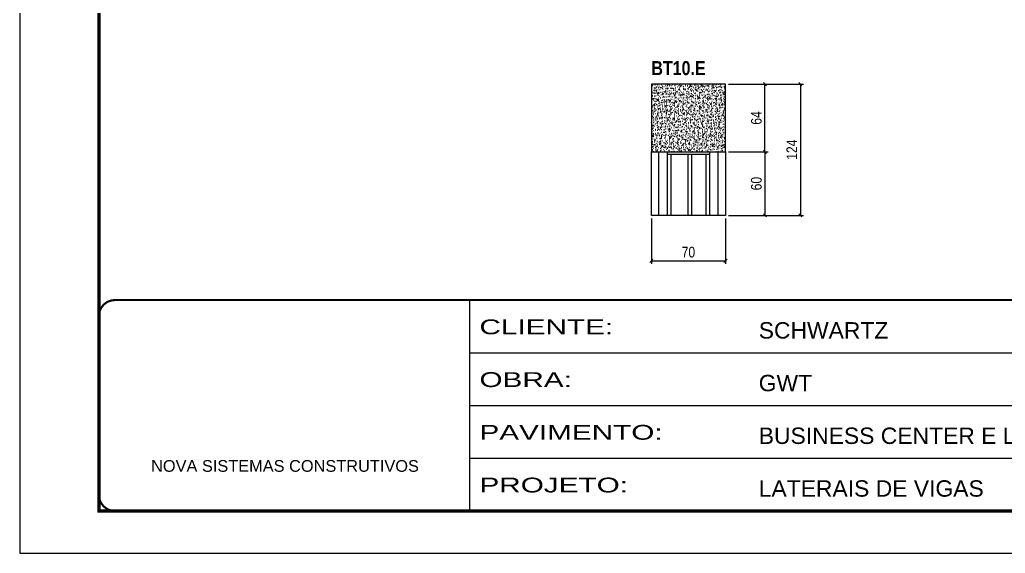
# Model space of a CAD drawing. Extents: x 13154 to 22413, y 1253 to 30260.
# Drawn here: x 16324 to 17256, y 19631 to 20135 of the extents above; entities that cross this region are included whole.
import ezdxf

# ---------------------------------------------------------------- set-up
doc = ezdxf.new("R2010")
doc.units = 0
doc.linetypes.add('CONTINUO', pattern=[0])
doc.linetypes.add('DASHED', pattern=[0.75, 0.5, -0.25])
for name, color, linetype in [('COTA', 241, 'Continuous'), ('NOMENCLATURA', 7, 'Continuous'), ('Painéis', 200, 'Continuous'), ('SARR_2.2x7', 40, 'Continuous'), ('SARR_3.5x7', 81, 'Continuous')]:
    doc.layers.add(name, color=color, linetype=linetype)
doc.layers.add('Folhas', color=255, linetype='Continuous', lineweight=9)
doc.layers.add('SARRAFO DE PRESSAO', color=251, linetype='DASHED', lineweight=9)
doc.styles.add('ARIAL', font='arial.ttf')
doc.styles.add('COTA TECNICA', font='techl___.ttf', dxfattribs={"height": 10})
doc.styles.add('TECNICA', font='techb___.ttf', dxfattribs={"height": 10})
doc.styles.add('Tecnologia', font='')
doc.styles.get('Tecnologia').set_extended_font_data('Forgotten Futurist')
doc.dimstyles.new('PAINEL', dxfattribs={"dimtxt": 10, "dimasz": 3, "dimexe": 3, "dimexo": 3, "dimgap": 3, "dimtad": 1, "dimdec": 1, "dimzin": 12, "dimdsep": 46, "dimtxsty": 'COTA TECNICA', "dimblk1": 'OBLIQUE', "dimblk2": 'OBLIQUE', "dimsah": 1, "dimcen": 0.9, "dimclrd": 4, "dimclre": 4, "dimclrt": 240, "dimadec": 1, "dimazin": 3, "dimtfac": 1, "dimtdec": 1, "dimtmove": 0, "dimatfit": 3, "dimfxl": 1, "dimtolj": 1, "dimtzin": 12, "dimarcsym": 0})

# ---------------------------------------------------------------- blocks, each defined once
blk = doc.blocks.new('9999999999')
at = {"color": 30, "linetype": 'CONTINUO'}
for p, q in [((98564.56, 34230.21), (98564.56, 34429.45)), ((98564.56, 34379.64), (99583.98, 34379.64)), ((98564.56, 34329.83), (99487.98, 34329.83)), ((98564.56, 34280.02), (99487.98, 34280.02))]:
    blk.add_line(p, q, dxfattribs=at)
at = {"color": 30, "linetype": 'CONTINUO', "const_width": 2}
blk.add_lwpolyline([(99583.98, 34230.21), (99583.98, 34414.45, 0.414214), (99568.98, 34429.45), (98228.98, 34429.45, 0.414214), (98213.98, 34414.45), (98213.98, 34245.21, 0.414214), (98228.98, 34230.21), (99583.98, 34230.21)], format="xyb", dxfattribs=at)
at = {"layer": 'Folhas'}
blk.add_lwpolyline([(98138.98, 34190.21), (99623.98, 34190.21), (99623.98, 35240.21), (98138.98, 35240.21)], close=True, dxfattribs=at)
at = {"layer": 'Folhas', "color": 30, "const_width": 3}
blk.add_lwpolyline([(98213.98, 34230.21), (99583.98, 34230.21), (99583.98, 35200.21), (98213.98, 35200.21)], close=True, dxfattribs=at)
at = {"color": 7, "linetype": 'Continuous', "ltscale": 5, "style": 'ARIAL'}
for s, height, p in [('SCHWARTZ', 15.483, (98837.68, 34393.13)), ('GWT', 15.483, (98837.68, 34343.32)), ('BUSINESS CENTER E LAZER - PROJEÇÃO', 15.4829, (98837.68, 34293.51)), ('NOVA SISTEMAS CONSTRUTIVOS', 11.0592, (98263.19, 34267.21)), ('LATERAIS DE VIGAS', 15.4829, (98837.68, 34243.7))]:
    blk.add_text(s, height=height, dxfattribs=at).set_placement(p)
at = {"layer": 'Folhas', "color": 7, "style": 'Tecnologia', "width": 1.5}
for s, p in [('CLIENTE:', (98573.65, 34397.17)), ('OBRA:', (98573.65, 34347.31)), ('PAVIMENTO:', (98573.65, 34297.5)), ('PROJETO:', (98573.65, 34247.69))]:
    blk.add_text(s, height=14, dxfattribs=at).set_placement(p)
blk = doc.blocks.new('_Oblique')
at = {"color": 0, "linetype": 'ByBlock', "lineweight": -2}
blk.add_line((-0.5, -0.5), (0.5, 0.5), dxfattribs=at)
blk = doc.blocks.new('*D3354')
at = {"layer": 'COTA', "color": 4, "linetype": 'ByBlock', "lineweight": -2, "transparency": 16777216}
for p, q in [((16921.58, 19946.92), (16921.58, 19903.99)), ((16991.58, 19946.92), (16991.58, 19903.99)), ((16921.58, 19906.99), (16991.58, 19906.99))]:
    blk.add_line(p, q, dxfattribs=at)
at = {"layer": 'Defpoints', "color": 0, "linetype": 'ByBlock', "transparency": 16777216}
for p in [(16921.58, 19949.92), (16991.58, 19949.92), (16991.58, 19906.99)]:
    blk.add_point(p, dxfattribs=at)
at = {"layer": 'COTA', "color": 4, "linetype": 'ByBlock', "lineweight": -2, "transparency": 16777216, "xscale": 3, "yscale": 3, "zscale": 3, "rotation": 180}
blk.add_blockref('_Oblique', (16921.58, 19906.99), dxfattribs=at)
at = {"layer": 'COTA', "color": 4, "linetype": 'ByBlock', "lineweight": -2, "transparency": 16777216, "xscale": 3, "yscale": 3, "zscale": 3}
blk.add_blockref('_Oblique', (16991.58, 19906.99), dxfattribs=at)
at = {"layer": 'COTA', "color": 240, "linetype": 'ByBlock', "transparency": 16777216, "insert": (16956.58, 19915.09), "char_height": 10, "attachment_point": 5, "style": 'COTA TECNICA'}
blk.add_mtext('\\A1;70', dxfattribs=at)
blk = doc.blocks.new('*D3355')
at = {"layer": 'COTA', "color": 4, "linetype": 'ByBlock', "lineweight": -2, "transparency": 16777216}
for p, q in [((16994.58, 20009.92), (17031.96, 20009.92)), ((17028.96, 20009.92), (17028.96, 19949.92)), ((16994.58, 19949.92), (17031.96, 19949.92))]:
    blk.add_line(p, q, dxfattribs=at)
at = {"layer": 'Defpoints', "color": 0, "linetype": 'ByBlock', "transparency": 16777216}
for p in [(16991.58, 20009.92), (16991.58, 19949.92), (17028.96, 19949.92)]:
    blk.add_point(p, dxfattribs=at)
at = {"layer": 'COTA', "color": 4, "linetype": 'ByBlock', "lineweight": -2, "transparency": 16777216, "xscale": 3, "yscale": 3, "zscale": 3}
for p, rotation in [((17028.96, 20009.92), 90), ((17028.96, 19949.92), 270)]:
    blk.add_blockref('_Oblique', p, dxfattribs=dict(at, rotation=rotation))
at = {"layer": 'COTA', "color": 240, "linetype": 'ByBlock', "transparency": 16777216, "insert": (17020.86, 19979.92), "char_height": 10, "attachment_point": 5, "rotation": 90, "style": 'COTA TECNICA'}
blk.add_mtext('\\A1;60', dxfattribs=at)
blk = doc.blocks.new('*D3352')
at = {"layer": 'COTA', "color": 4, "lineweight": -2, "transparency": 16777216}
for p, q in [((16994.58, 20073.92), (17031.96, 20073.92)), ((17028.96, 20009.92), (17028.96, 20073.92)), ((16994.58, 20009.92), (17031.96, 20009.92))]:
    blk.add_line(p, q, dxfattribs=at)
at = {"layer": 'Defpoints', "color": 0, "transparency": 16777216}
for p in [(16991.58, 20073.92), (17028.96, 20073.92), (16991.58, 20009.92)]:
    blk.add_point(p, dxfattribs=at)
at = {"layer": 'COTA', "color": 4, "lineweight": -2, "transparency": 16777216, "xscale": 3, "yscale": 3, "zscale": 3}
for p, rotation in [((17028.96, 20073.92), 90), ((17028.96, 20009.92), 270)]:
    blk.add_blockref('_Oblique', p, dxfattribs=dict(at, rotation=rotation))
at = {"layer": 'COTA', "color": 240, "transparency": 16777216, "insert": (17020.86, 20041.92), "char_height": 10, "attachment_point": 5, "rotation": 90, "style": 'COTA TECNICA'}
blk.add_mtext('\\A1;64', dxfattribs=at)
blk = doc.blocks.new('*D3356')
at = {"layer": 'COTA', "color": 4, "lineweight": -2, "transparency": 16777216}
for p, q in [((16994.58, 20073.92), (17065.42, 20073.92)), ((17062.42, 20073.92), (17062.42, 19949.92)), ((16994.58, 19949.92), (17065.42, 19949.92))]:
    blk.add_line(p, q, dxfattribs=at)
at = {"layer": 'Defpoints', "color": 0, "transparency": 16777216}
for p in [(16991.58, 20073.92), (16991.58, 19949.92), (17062.42, 19949.92)]:
    blk.add_point(p, dxfattribs=at)
at = {"layer": 'COTA', "color": 4, "lineweight": -2, "transparency": 16777216, "xscale": 3, "yscale": 3, "zscale": 3}
for p, rotation in [((17062.42, 20073.92), 90), ((17062.42, 19949.92), 270)]:
    blk.add_blockref('_Oblique', p, dxfattribs=dict(at, rotation=rotation))
at = {"layer": 'COTA', "color": 240, "transparency": 16777216, "insert": (17054.34, 20011.92), "char_height": 10, "attachment_point": 5, "rotation": 90, "style": 'COTA TECNICA'}
blk.add_mtext('\\A1;124', dxfattribs=at)

msp = doc.modelspace()

# ---------------------------------------------------------------- hatches: boundary and pattern name
at = {"layer": 'COTA'}
h = msp.add_hatch(dxfattribs=at)
h.set_pattern_fill('AR-CONC', color=256, scale=0.03)
h.set_pattern_definition([(50, (-342.12, -501.504), (5.4655401, -0.4781726), [0.5715, -6.2865]), (355, (-342.12, -501.504), (-1.0573026, 5.7317054), [0.4572, -5.0292175]), (100.451445, (-341.6646, -501.544), (4.4082374, 5.2535326), [0.4857003, -5.3427073]), (46.1842, (-342.12, -499.98), (8.1323712, -1.2612698), [0.85725, -9.42975]), (96.635558, (-341.442, -500.085), (7.122124, 7.4227837), [0.7285507, -8.0140682]), (351.18415, (-342.12, -499.98), (7.122124, 7.4227837), [0.685799, -7.543792]), (21, (-341.358, -500.361), (4.54843174, -3.06795595), [0.5715, -6.2865]), (326, (-341.358, -500.361), (1.8540609, 5.525639), [0.4572, -5.0292]), (71.451445, (-340.979, -500.617), (6.4024926, 2.4576831), [0.4857003, -5.3426981]), (37.5, (-342.12, -501.5041), (0.0926581, 2.53665117), [0, -4.96824, 0, -5.1054, 0, -5.04825]), (7.5, (-342.12, -501.504), (2.00458988, 3.00541724), [0, -2.91084, 0, -4.85394, 0, -1.92405]), (327.5, (-343.8193, -501.504), (4.06771786, -0.17186232), [0, -1.905, 0, -5.9436, 0, -7.8867]), (317.5, (-344.5813, -501.504), (4.44387544, 0.76279473), [0, -2.4765, 0, -3.94716, 0, -5.6007])])
h.paths.add_polyline_path([(16991.58, 20073.92), (16921.58, 20073.92), (16921.58, 20009.92), (16991.58, 20009.92)])

# ---------------------------------------------------------------- linework, layer by layer
msp.add_lwpolyline([(16921.58, 20009.92), (16991.58, 20009.92), (16991.58, 20073.92), (16921.58, 20073.92)], close=True, dxfattribs=at)
at = {"layer": 'Painéis', "linetype": 'Continuous'}
for p, q in [((16921.58, 19949.92), (16921.58, 20009.92)), ((16921.58, 20009.92), (16991.58, 20009.92)), ((16991.58, 20009.92), (16991.58, 19949.92)), ((16991.58, 19949.92), (16921.58, 19949.92))]:
    msp.add_line(p, q, dxfattribs=at)
at = {"layer": 'SARR_2.2x7', "linetype": 'Continuous'}
for p, q in [((16928.58, 19949.92), (16928.58, 20009.92)), ((16936.58, 20007.72), (16976.58, 20007.72)), ((16984.58, 19949.92), (16984.58, 20009.92))]:
    msp.add_line(p, q, dxfattribs=at)
at = {"layer": 'SARR_3.5x7'}
for p, q in [((16936.58, 20009.92), (16936.58, 19949.92)), ((16940.08, 20007.72), (16940.08, 19949.92)), ((16956.01, 20007.72), (16956.01, 19949.92)), ((16959.51, 20007.72), (16959.51, 19949.92)), ((16973.08, 20007.72), (16973.08, 19949.92)), ((16976.58, 20009.92), (16976.58, 19949.92))]:
    msp.add_line(p, q, dxfattribs=at)

# ---------------------------------------------------------------- block references
at = {"layer": 'SARRAFO DE PRESSAO', "color": 6, "linetype": 'ByBlock'}
msp.add_blockref('9999999999', (-81814.6, -14559.63), dxfattribs=at)

# ---------------------------------------------------------------- texts
at = {"layer": 'NOMENCLATURA', "style": 'TECNICA'}
msp.add_text('BT10.E', height=13.2, dxfattribs=at).set_placement((16921.58, 20082.44))

# ---------------------------------------------------------------- dimensions: what is measured, and where the dimension line sits
at = {"layer": 'COTA'}
for base, p1, p2, picture, middle in [((17028.96, 20073.92), (16991.58, 20009.92), (16991.58, 20073.92), '*D3352', (17020.86, 20041.92)), ((17062.42, 19949.92), (16991.58, 20073.92), (16991.58, 19949.92), '*D3356', (17054.34, 20011.92))]:
    dim = msp.add_linear_dim(base=base, p1=p1, p2=p2, angle=90, dimstyle='PAINEL', dxfattribs=at)
    dim.commit()
    dim.dimension.update_dxf_attribs({"geometry": picture, "text_midpoint": middle})
at = {"layer": 'COTA', "linetype": 'ByBlock'}
for base, p1, angle, picture, middle in [((17028.96, 19949.92), (16991.58, 20009.92), 90, '*D3355', (17020.86, 19979.92)), ((16991.58, 19906.99), (16921.58, 19949.92), 180, '*D3354', (16956.58, 19915.09))]:
    dim = msp.add_linear_dim(base=base, p1=p1, p2=(16991.58, 19949.92), angle=angle, dimstyle='PAINEL', dxfattribs=at)
    dim.commit()
    dim.dimension.update_dxf_attribs({"geometry": picture, "text_midpoint": middle})

doc.saveas('drawing.dxf')
